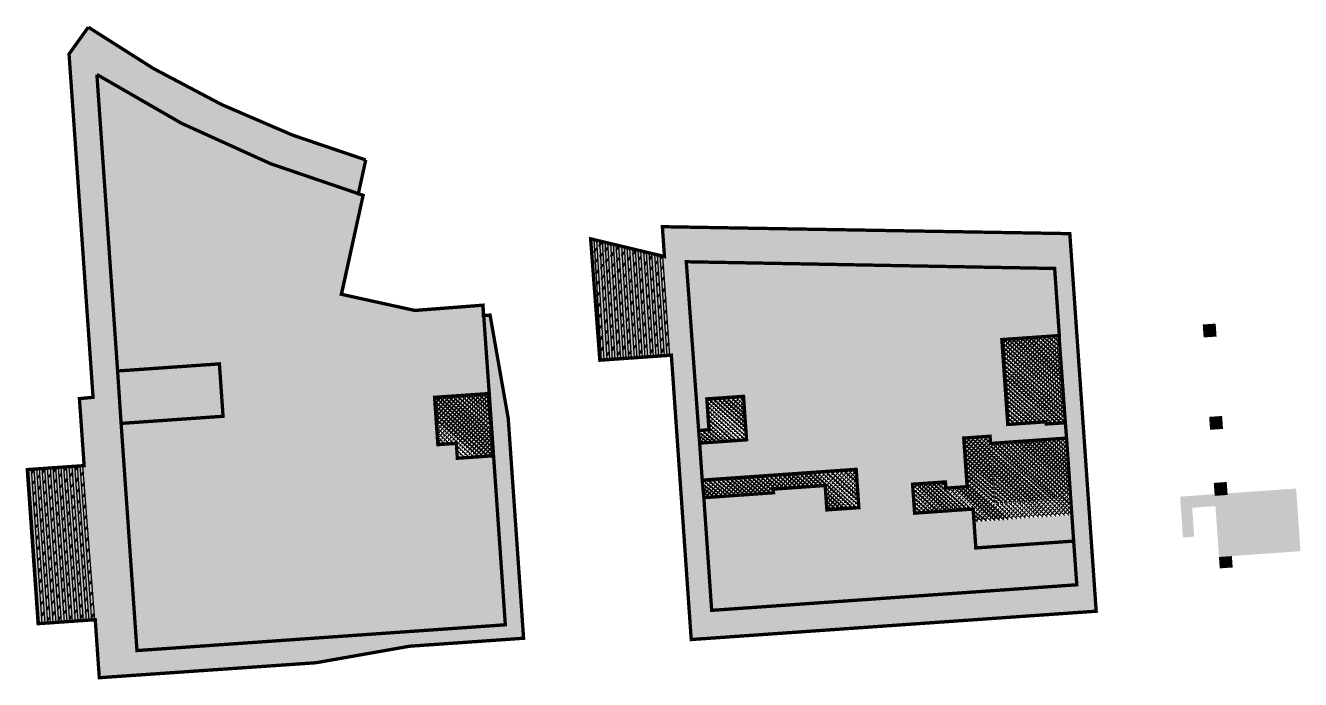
# Model space of a CAD drawing. Header units: millimetres. Extents: x 306 to 836129804, y -168137 to 818603917.
# Drawn here: x 834784907 to 834932370, y 817736901 to 817812475 of the extents above; entities that cross this region are included whole.
import ezdxf

# ---------------------------------------------------------------- set-up
doc = ezdxf.new("R2010")
doc.units = ezdxf.units.MM
doc.header["$LTSCALE"] = 3
doc.linetypes.add('DIVIDE', pattern=[1.25, 0.5, -0.25, 0, -0.25, 0, -0.25])
for name, color, linetype in [('_ANCILIARY', 40, 'Continuous'), ('_ANCILIARY HATCH', 1, 'Continuous'), ('_DEV LINE', 96, 'DIVIDE'), ('_SUBLEASE', 241, 'Continuous'), ('_SUBLEASE LINE', 10, 'DIVIDE')]:
    doc.layers.add(name, color=color, linetype=linetype)
doc.layers.add('Hatch (CARR)', color=252, linetype='Continuous', lineweight=35)
doc.layers.add('Hatch (LTC&CB)', color=252, linetype='Continuous', lineweight=35)
pattern_1 = [(139, (645885.9631874561, -787720.4700664282), (-234.3360844175469, -269.5728281858214), []), (139, (645868.3447948694, -787468.5153142214), (-234.3360844175469, -269.5728281858214), [0, -357.1875])]
pattern_2 = [(94, (297499.5319157839, -362823.5144456625), (-316.7265859574942, -22.14768041375979), []), (229, (297646.8213685751, -362654.0773124695), (677.7488254891351, -589.1580655682294), [449.013, -449.013]), (229, (297641.2844485044, -362574.8956660032), (677.7488254891351, -589.1580655682294), [449.013, -449.013]), (229, (297635.7475283146, -362495.714019537), (677.7488254891351, -589.1580655682294), [449.013, -449.013])]

msp = doc.modelspace()

# ---------------------------------------------------------------- hatches: boundary and pattern name
at = {"layer": '_ANCILIARY'}
h = msp.add_hatch(color=256, dxfattribs=at)
h.dxf.hatch_style = 1
edge = h.paths.add_edge_path()
edge.add_line((834840414.5249124, 817743023.8600326), (834837903.0966132, 817778959.3501775))
edge.add_line((834837903.0966132, 817778959.3501775), (834838638.8362002, 817779011.9389026))
edge.add_line((834838638.8362002, 817779011.9389026), (834840762.855584, 817766711.1757332))
edge.add_line((834840762.855584, 817766711.1757332), (834842512.9230106, 817741666.9692388))
edge.add_line((834842512.9230106, 817741666.9692388), (834829271.7384055, 817740741.3079834))
edge.add_line((834829271.7384055, 817740741.3079834), (834818496.5689684, 817738835.233616))
edge.add_line((834818496.5689684, 817738835.233616), (834793427.5415498, 817737082.7146323))
edge.add_line((834793427.5415498, 817737082.7146323), (834791171.0394294, 817769361.0032245))
edge.add_line((834791171.0394294, 817769361.0032245), (834792567.5363456, 817769459.9891003))
edge.add_line((834792567.5363456, 817769459.9891003), (834789804.3059372, 817808986.8070774))
edge.add_line((834789804.3059372, 817808986.8070774), (834792148.3194207, 817812299.1726676))
edge.add_arc((834856088.654277, 817904740.4706773), 112399.9999966109, 235.3289398714321, 253.5507733699743)
edge.add_line((834824260.8449713, 817796940.885548), (834823338.3808767, 817792752.1074234))
edge.add_arc((834863552.6910236, 817918442.3762784), 131966.7928890802, 237.7659913467053, 252.2580475845591, ccw=False)
edge.add_line((834793164.4474354, 817806814.7381685), (834797826.4807442, 817740046.6838232))
edge.add_line((834797826.4807442, 817740046.6838232), (834840414.5249124, 817743023.8600326))
h = msp.add_hatch(color=256, dxfattribs=at)
h.dxf.hatch_style = 1
h.paths.add_polyline_path([(834858564.0880561, 817789225.8894672), (834905688.2397016, 817788423.7688856), (834908738.5251247, 817744793.0700897), (834861899.3331219, 817741516.602175)])
h.paths.add_polyline_path([(834861330.9120436, 817785174.8205521), (834903933.9663806, 817784399.3465033), (834906494.9236982, 817747845.3275788), (834864284.8528386, 817744890.7744948)], flags=16)
h = msp.add_hatch(color=256, dxfattribs=at)
h.dxf.hatch_style = 1
h.paths.add_polyline_path([(834862226.0271012, 817774563.8673859), (834851330.6797756, 817773798.2864581), (834850346.2214042, 817787811.213122), (834861482.9847679, 817785190.2437478)])
h = msp.add_hatch(color=256, dxfattribs=at)
h.dxf.hatch_style = 1
h.paths.add_polyline_path([(834785120.9724696, 817761157.720646), (834796300.8655666, 817761939.293355), (834797543.8349879, 817744132.1427782), (834786366.65709, 817743351.7191889)])
at = {"layer": '_ANCILIARY HATCH'}
h = msp.add_hatch(dxfattribs=at)
h.set_pattern_fill('CORK', color=256, scale=100, angle=94)
h.set_pattern_definition(pattern_2)
edge = h.paths.add_edge_path()
edge.add_line((834840094.1384473, 817743302.206541), (834837902.5270443, 817778960.210541))
edge.add_line((834837902.5270443, 817778960.210541), (834838651.0555716, 817779012.7973573))
edge.add_line((834838651.0555716, 817779012.7973573), (834840762.2766805, 817766710.813523))
edge.add_line((834840762.2766805, 817766710.813523), (834842512.344107, 817741666.6070286))
edge.add_line((834842512.344107, 817741666.6070286), (834829271.1595019, 817740740.9457732))
edge.add_line((834829271.1595019, 817740740.9457732), (834818495.9900649, 817738834.8714058))
edge.add_line((834818495.9900649, 817738834.8714058), (834793426.9626462, 817737082.3524221))
edge.add_line((834793426.9626462, 817737082.3524221), (834791170.4605259, 817769360.6410143))
edge.add_line((834791170.4605259, 817769360.6410143), (834792566.957442, 817769459.6268902))
edge.add_line((834792566.957442, 817769459.6268902), (834789803.7270336, 817808986.4448673))
edge.add_line((834789803.7270336, 817808986.4448673), (834792147.7405171, 817812298.8104575))
edge.add_arc((834856088.0753734, 817904740.1084671), 112399.9999966109, 235.3289398714321, 253.5507733699743)
edge.add_line((834824260.2660677, 817796940.5233378), (834823362.397451, 817792861.1045597))
edge.add_arc((834860308.7718732, 817912472.5873352), 125187.6247666481, 237.5645200070413, 252.834786504752, ccw=False)
edge.add_line((834793164.4474027, 817806814.7381895), (834797960.1917571, 817740356.7170838))
edge.add_line((834797960.1917571, 817740356.7170838), (834840094.1384473, 817743302.206541))
h = msp.add_hatch(dxfattribs=at)
h.set_pattern_fill('CORK', color=256, scale=100, angle=94)
h.set_pattern_definition(pattern_2)
h.paths.add_polyline_path([(834858563.5091525, 817789225.5272571), (834905687.6607981, 817788423.4066755), (834908737.9462211, 817744792.7078795), (834861898.7542183, 817741516.2399648)])
h.paths.add_polyline_path([(834861325.1962274, 817785186.3433158), (834903934.1305066, 817784396.9993917), (834906412.2233689, 817747837.1747421), (834864284.8528386, 817744890.7744948)], flags=16)
h = msp.add_hatch(dxfattribs=at)
h.set_pattern_fill('CORK', color=256, scale=100, angle=94)
h.set_pattern_definition(pattern_2)
h.paths.add_polyline_path([(834850346.2214042, 817787811.213122), (834858805.4298755, 817785780.5651565), (834859602.4731604, 817774380.4608452), (834851330.6797756, 817773798.2864581)])
h = msp.add_hatch(dxfattribs=at)
h.set_pattern_fill('CORK', color=256, scale=100, angle=94)
h.set_pattern_definition(pattern_2)
h.paths.add_polyline_path([(834785120.9724696, 817761157.720646), (834791687.7107315, 817761617.4100375), (834792930.6801528, 817743810.2594607), (834786366.65709, 817743351.7191889)])
at = {"layer": '_SUBLEASE'}
h = msp.add_hatch(color=256, dxfattribs=at)
h.dxf.hatch_style = 1
edge = h.paths.add_edge_path()
edge.add_line((834830965.7753849, 817779768.110057), (834830038.5708282, 817779698.8489604))
edge.add_line((834830038.5708282, 817779698.8489604), (834821516.4414476, 817781569.1401203))
edge.add_line((834821516.4414476, 817781569.1401203), (834823976.9732747, 817792728.4962505))
edge.add_arc((834859106.994044, 817910318.7398862), 122725.6442539199, 237.498509193231, 253.36651337948348, ccw=False)
edge.add_line((834793163.8603078, 817806814.697112), (834795559.1610224, 817772551.1517074))
edge.add_line((834795559.1610224, 817772551.1517074), (834807332.3619134, 817773374.1433828))
edge.add_line((834807332.3619134, 817773374.1433828), (834807755.6683468, 817767318.9215299))
edge.add_line((834807755.6683468, 817767318.9215299), (834795984.0286736, 817766496.0290749))
edge.add_line((834795984.0286736, 817766496.0290749), (834797798.534997, 817740240.4414732))
edge.add_line((834797798.534997, 817740240.4414732), (834840404.5319158, 817743166.4855543))
edge.add_line((834840404.5319158, 817743166.4855543), (834839030.6019199, 817762756.9512725))
edge.add_line((834839030.6019199, 817762756.9512725), (834834855.247549, 817762464.9600849))
edge.add_line((834834855.247549, 817762464.9600849), (834834734.6017252, 817764190.7481903))
edge.add_line((834834734.6017252, 817764190.7481903), (834832599.8118145, 817764041.5100043))
edge.add_line((834832599.8118145, 817764041.5100043), (834832217.6504766, 817769508.1682805))
edge.add_line((834832217.6504766, 817769508.1682805), (834838529.8601269, 817769949.5359433))
edge.add_line((834838529.8601269, 817769949.5359433), (834837788.8085608, 817780276.5515997))
edge.add_line((834837788.8085608, 817780276.5515997), (834836808.4526355, 817780204.5512189))
edge.add_line((834836808.4526355, 817780204.5512189), (834830965.7753849, 817779768.110057))
h = msp.add_hatch(color=256, dxfattribs=at)
h.dxf.hatch_style = 1
h.paths.add_polyline_path([(834903933.9663806, 817784399.3465033), (834861303.4872737, 817785178.6566727), (834862141.5331236, 817773991.4611132), (834862696.3053367, 817765669.7733121), (834863955.399041, 817765757.8925114), (834863706.7759329, 817769324.757342), (834867943.4829984, 817769620.404782), (834868294.7874635, 817764595.1436814), (834863059.9987141, 817764231.7588075), (834863359.2755604, 817759952.0212848), (834880972.0916934, 817761183.2547723), (834881281.5440652, 817756756.557035), (834877590.551175, 817756498.5281918), (834877393.4218923, 817759318.4597842), (834871378.0659535, 817758898.3337986), (834871407.3584996, 817758479.3565359), (834863200.9179267, 817757905.7123349), (834864284.8528386, 817744890.7744948), (834906494.9236982, 817747845.3275788), (834906132.1809806, 817752894.0226789), (834894816.7780219, 817752102.8542776), (834894502.6482298, 817756596.3473107), (834887737.7071011, 817756123.426045), (834887504.09, 817759465.2193435), (834891295.5698302, 817759730.2729982), (834891346.2453161, 817759011.8895469), (834893812.4229013, 817759184.2942749), (834893419.9648343, 817764798.2428844), (834896452.5593497, 817765010.2633545), (834896511.7109604, 817764178.8791511), (834905311.2931943, 817764793.1674955), (834905173.6305933, 817766582.7597588), (834902959.410891, 817766428.1017884), (834902942.0579917, 817766682.5028108), (834898513.2169144, 817766372.8928534), (834897827.5122967, 817776181.6109905), (834904476.1060882, 817776646.38748)])
at = {"layer": 'Hatch (CARR)', "ltscale": 0.5}
h = msp.add_hatch(dxfattribs=at)
h.set_pattern_fill('SACNCR', color=130, scale=150, angle=94, style=0)
h.set_pattern_definition(pattern_1)
h.paths.add_polyline_path([(834898521.8344824, 817766374.12238), (834902950.2459124, 817766683.7024678), (834902968.028407, 817766429.3313113), (834905167.7442714, 817766583.912817), (834904898.9865227, 817770428.3801168), (834904884.0431721, 817770425.0653703), (834904449.423188, 817776646.0723234), (834897836.1156299, 817776183.0287763)])
h = msp.add_hatch(dxfattribs=at)
h.set_pattern_fill('SACNCR', color=130, scale=150, angle=94, style=0)
h.set_pattern_definition(pattern_1)
h.paths.add_polyline_path([(834838523.3826538, 817769948.7931963), (834832217.863281, 817769507.8886465), (834832600.0246189, 817764041.23037), (834834734.8145298, 817764190.4685568), (834834855.4603536, 817762464.6804513), (834839026.1954821, 817762756.3472109)])
h = msp.add_hatch(dxfattribs=at)
h.set_pattern_fill('SACNCR', color=130, scale=150, angle=94, style=0)
h.set_pattern_definition(pattern_1)
h.paths.add_polyline_path([(834868303.4049892, 817764596.373205), (834867952.1005238, 817769621.6343056), (834863715.0248332, 817769325.979501), (834863964.3794705, 817765759.1393375), (834862967.516763, 817765689.4509829), (834863068.6158442, 817764232.9939862)])
h = msp.add_hatch(dxfattribs=at)
h.set_pattern_fill('SACNCR', color=130, scale=150, angle=94, style=0)
h.set_pattern_definition(pattern_1)
h.paths.add_polyline_path([(834904306.7156001, 817758189.6005465), (834903860.6707847, 817757676.5044227), (834897007.4405534, 817757197.4192928), (834896461.1781865, 817765011.4741164), (834893428.5790656, 817764799.4721779), (834893821.0404267, 817759185.5237985), (834891354.8628416, 817759013.1190704), (834891304.1873556, 817759731.5025218), (834887512.7075255, 817759466.4488671), (834887746.3246266, 817756124.6555685), (834894511.2657553, 817756597.5768342), (834894614.8482813, 817755115.5231704), (834905925.0569147, 817755912.259768), (834905758.3414439, 817758297.0549003)])
h = msp.add_hatch(dxfattribs=at)
h.set_pattern_fill('SACNCR', color=130, scale=150, angle=94, style=0)
h.set_pattern_definition(pattern_1)
h.paths.add_polyline_path([(834897007.4464617, 817757197.3344158), (834903860.6707847, 817757676.5044227), (834904311.4343576, 817758189.930424), (834905762.4410495, 817758296.9260734), (834905307.8196585, 817764800.0319124), (834896520.3284858, 817764180.1086746)])
h = msp.add_hatch(dxfattribs=at)
h.set_pattern_fill('SACNCR', color=130, scale=150, angle=94, style=0)
h.set_pattern_definition(pattern_1)
h.paths.add_polyline_path([(834881290.1615907, 817756757.7865585), (834880980.6993278, 817761184.5149399), (834863368.742107, 817759941.1095831), (834863509.2983584, 817757928.3659115), (834871415.9760253, 817758480.5860595), (834871386.683479, 817758899.5633222), (834877402.0394177, 817759319.6893077), (834877599.1687006, 817756499.7577153)])
at = {"layer": 'Hatch (LTC&CB)'}
h = msp.add_hatch(color=256, dxfattribs=at)
h.dxf.hatch_style = 1
h.paths.add_polyline_path([(834921165.5205871, 817776426.4163556), (834922661.8666625, 817776531.0510656), (834922557.2319525, 817778027.397141), (834921060.885877, 817777922.7624311)])
h = msp.add_hatch(color=256, dxfattribs=at)
h.dxf.hatch_style = 1
h.paths.add_polyline_path([(834807753.207841, 817767318.4875317), (834807329.9014254, 817773373.7089676), (834795577.9374498, 817772552.18116), (834796001.243866, 817766496.959724)])
h = msp.add_hatch(color=256, dxfattribs=at)
h.dxf.hatch_style = 1
h.paths.add_polyline_path([(834921911.9149202, 817765752.4812522), (834923408.2609956, 817765857.1159621), (834923303.6262857, 817767353.4620376), (834921807.2802101, 817767248.8273277)])
h = msp.add_hatch(color=256, dxfattribs=at)
h.dxf.hatch_style = 1
h.paths.add_polyline_path([(834931863.2836493, 817758967.66139), (834918446.8309335, 817758029.752167), (834918775.8476037, 817753311.7922637), (834920072.6825956, 817753402.4509754), (834919839.0620686, 817756744.2949995), (834922532.4884694, 817756932.5861614), (834922942.5852706, 817751066.3154689), (834932369.5774622, 817751725.3399062)])
h = msp.add_hatch(color=256, dxfattribs=at)
h.dxf.hatch_style = 1
h.paths.add_polyline_path([(834922445.5518225, 817758121.1267464), (834923941.897898, 817758225.7614564), (834923837.263188, 817759722.1075318), (834922340.9171125, 817759617.472822)])
h = msp.add_hatch(color=256, dxfattribs=at)
h.dxf.hatch_style = 1
h.paths.add_polyline_path([(834894825.3955475, 817752104.083801), (834894614.9220419, 817755115.5283258), (834905922.5783017, 817755912.2064376), (834906133.0978745, 817752900.8118949)])
h = msp.add_hatch(color=256, dxfattribs=at)
h.dxf.hatch_style = 1
h.paths.add_polyline_path([(834923031.5055037, 817749741.5886332), (834924527.8515791, 817749846.2233431), (834924435.7737796, 817751162.9972312), (834922939.4277041, 817751058.3625214)])

# ---------------------------------------------------------------- linework, layer by layer
at = {"layer": '_DEV LINE', "ltscale": 2, "const_width": 382.5242621480422, "elevation": -0.1231964928010711, "flags": 128}
msp.add_lwpolyline([(834840739.4341321, 817767053.3190851), (834838637.9988188, 817779011.8800734), (834837864.7845122, 817778957.5940226), (834837815.4134158, 817780156.2620915), (834829946.1863434, 817779544.7361535), (834821437.626379, 817781417.2034209), (834823954.947313, 817792856.0021061), (834823398.4423319, 817793025.2727185), (834824261.3345208, 817796940.8523389, -0.07961621365148659), (834792170.6709867, 817812284.021633), (834789942.8849736, 817809181.9104869), (834792719.4962654, 817769510.6887692), (834791143.8730901, 817769359.009723), (834791688.2016443, 817761617.3769222), (834785110.9476349, 817761156.9527895), (834786367.1466392, 817743351.6859798), (834792971.6705127, 817743812.3020645), (834793442.434655, 817737105.2260221), (834818497.0585178, 817738835.2004069), (834829318.9052067, 817740744.5378754), (834842513.4388059, 817741666.5604384)], format="xyb", close=True, dxfattribs=at)
at = {"layer": '_DEV LINE', "ltscale": 2, "const_width": 382.5242621480422}
msp.add_lwpolyline([(834858564.5776055, 817789225.8562582), (834858805.4298755, 817785780.5651565), (834850265.0687038, 817787824.8141466), (834851330.616237, 817773798.2557136), (834859604.1814603, 817774376.7792856), (834861901.8997562, 817741516.7142609), (834908739.1449114, 817744791.1739899), (834905688.729251, 817788423.7356765), (834858564.5776055, 817789225.8562582)], dxfattribs=at)
at = {"layer": '_DEV LINE', "ltscale": 2}
for points, const_width in [([(834898521.8344824, 817766374.12238), (834902950.2459124, 817766683.7024678), (834902968.028407, 817766429.3313113), (834905174.9212853, 817766564.2976059), (834904440.0861105, 817776644.6896269), (834897836.1156299, 817776183.0287763)], 382.5242621480422), ([(834807753.207841, 817767318.4875317), (834807329.9014254, 817773373.7089676), (834795559.7344033, 817772551.191806), (834795963.1013974, 817766494.1244148)], 382.5), ([(834881290.1615907, 817756757.7865585), (834880980.6993278, 817761184.5149399), (834863174.7591224, 817759939.3671706), (834863362.5170376, 817757912.0685593), (834871415.9760253, 817758480.5860595), (834871386.683479, 817758899.5633222), (834877402.0394177, 817759319.6893077), (834877599.1687006, 817756499.7577153)], 382.5242621480422)]:
    msp.add_lwpolyline(points, close=True, dxfattribs=dict(at, const_width=const_width))
at = {"layer": '_DEV LINE', "ltscale": 2, "const_width": 382.5242621480422, "flags": 128}
msp.add_lwpolyline([(834838540.8526171, 817769948.542435), (834832217.863281, 817769507.8886465), (834832600.0246189, 817764041.23037), (834834734.8145298, 817764190.4685568), (834834855.4603536, 817762464.6804513), (834839041.734724, 817762756.5245031)], close=True, dxfattribs=at)
at = {"layer": '_DEV LINE', "ltscale": 2, "const_width": 382.5242621480422}
for points, elevation in [([(834868303.4049892, 817764596.373205), (834867952.1005238, 817769621.6343056), (834863715.0248332, 817769325.979501), (834863964.3794705, 817765759.1393375), (834862761.4279212, 817765674.3295995), (834862875.553039, 817764218.0927663)], 0.001992378940835029), ([(834905311.2327847, 817764793.9520648), (834896519.29381, 817764180.035138), (834896461.1699721, 817765011.4723436), (834893428.5708511, 817764799.470405), (834893821.0322123, 817759185.5220256), (834891354.8546271, 817759013.1172975), (834891304.1791412, 817759731.5007489), (834887512.699311, 817759466.4470942), (834887746.3164121, 817756124.6537956), (834894511.2575408, 817756597.5750613), (834894614.8400668, 817755115.5213975), (834894816.7780219, 817752102.8542776), (834906132.1809806, 817752894.0226789)], 0.02870415775728725)]:
    msp.add_lwpolyline(points, close=True, dxfattribs=dict(at, elevation=elevation))
at = {"layer": '_SUBLEASE LINE', "ltscale": 2, "const_width": 382.4999999999999}
msp.add_lwpolyline([(834829930.5319431, 817779548.1811962), (834821452.1000062, 817781414.0182294), (834823954.947313, 817792856.0021061, -0.0728791078213513), (834793162.7456504, 817806814.4836012), (834795558.6054668, 817772551.112889), (834807332.3619138, 817773374.1433837), (834807755.6683471, 817767318.9215308), (834795963.1013974, 817766494.1244148), (834797798.534997, 817740240.4414732), (834840402.2755557, 817743220.9213654), (834839041.734724, 817762756.5245031), (834834855.2475494, 817762464.9600859), (834834734.6017256, 817764190.7481914), (834832599.8118149, 817764041.5100052), (834832217.6504769, 817769508.1682814), (834838540.8526171, 817769948.542435), (834837815.4134158, 817780156.2620915)], format="xyb", close=True, dxfattribs=at)
at = {"layer": '_SUBLEASE LINE', "ltscale": 2, "const_width": 382.5}
msp.add_lwpolyline([(834903933.9663806, 817784399.3465033), (834861330.6154631, 817785174.8259505), (834862761.7306991, 817765670.20305), (834863955.1161335, 817765757.7342503), (834863706.4930252, 817769324.5990808), (834867943.2000908, 817769620.246521), (834868294.5045558, 817764594.9854202), (834862875.553039, 817764218.0927663), (834863174.8298852, 817759938.3552436), (834880971.8087858, 817761183.0965112), (834881281.2611576, 817756756.3987739), (834877590.2682674, 817756498.3699307), (834877393.1389846, 817759318.3015231), (834871377.7830459, 817758898.1755375), (834871407.075592, 817758479.1982749), (834863362.1767609, 817757916.9702393), (834864266.5593172, 817744889.3568089), (834906494.9236982, 817747845.3275788), (834906132.1809806, 817752894.0226789), (834894816.4951143, 817752102.6960166), (834894502.3653222, 817756596.1890496), (834887737.4241935, 817756123.2677839), (834887503.8070924, 817759465.0610825), (834891295.2869226, 817759730.114737), (834891345.9624085, 817759011.7312858), (834893812.1399935, 817759184.1360137), (834893419.6819267, 817764798.0846233), (834896452.2764419, 817765010.1050934), (834896511.4280527, 817764178.7208899), (834905311.2327847, 817764793.9520648), (834905173.5004532, 817766582.7506608), (834902959.1279835, 817766427.9435273), (834902941.775084, 817766682.3445497), (834898512.9340068, 817766372.7345922), (834897827.229389, 817776181.4527295), (834904476.1060882, 817776646.38748)], close=True, dxfattribs=at)

doc.saveas('drawing.dxf')
